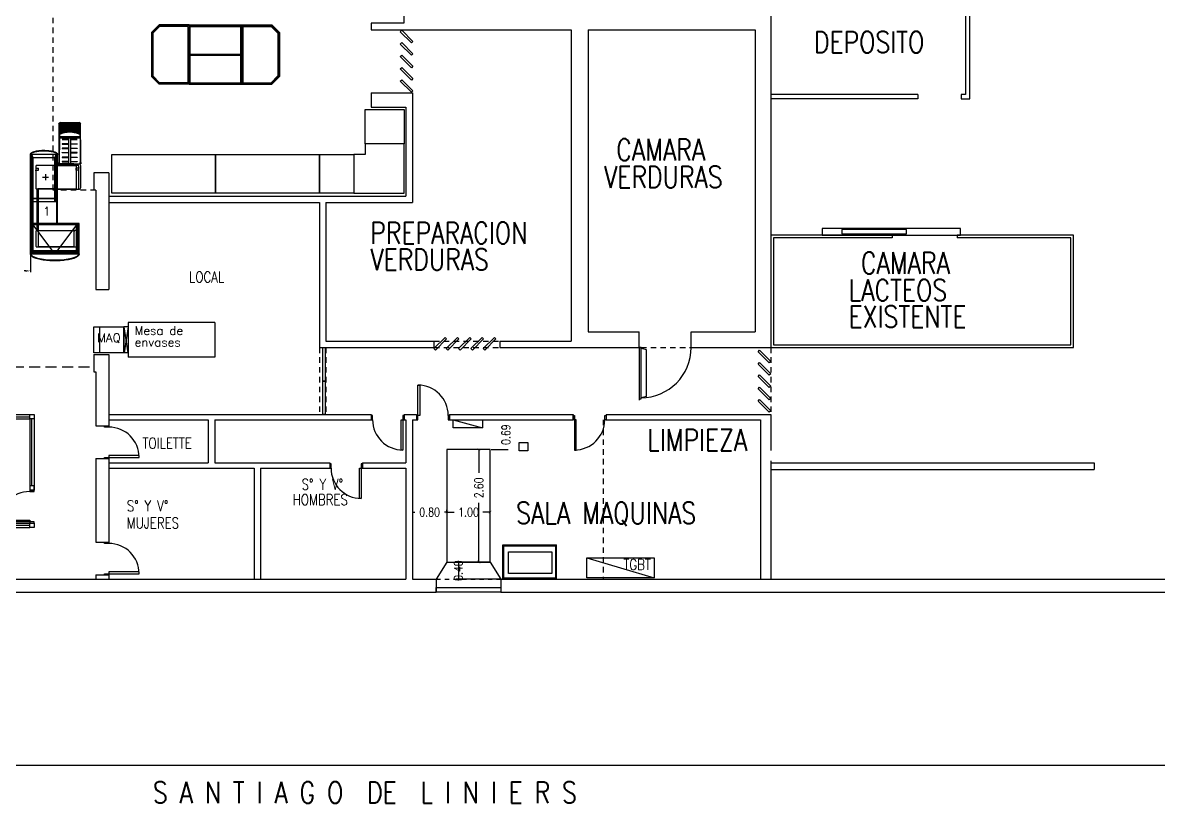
# Model space of a CAD drawing. Header units: millimetres. Extents: x -434 to 213, y 66 to 172.
# Drawn here: x 156.28 to 182.54, y 125.71 to 143.76 of the extents above; entities that cross this region are included whole.
import ezdxf

# ---------------------------------------------------------------- set-up
doc = ezdxf.new("R2010")
doc.units = ezdxf.units.MM
for name, pattern in [('CENTER', [50.8, 31.75, -6.35, 6.35, -6.35]), ('DASHED', [0.75, 0.5, -0.25]), ('HIDDEN', [9.525, 6.35, -3.175]), ('HIDDEN2', [0.1875, 0.125, -0.0625])]:
    doc.linetypes.add(name, pattern=pattern)
doc.layers.add('0_CAMARAS', color=4, linetype='Continuous')
doc.styles.add('ROMANS', font='ROMANS.SHX', dxfattribs={"width": 0.8, "height": 0.2})

# ---------------------------------------------------------------- blocks, each defined once
blk = doc.blocks.new('_ArchTick')
at = {"color": 0, "linetype": 'ByBlock', "const_width": 0.15}
blk.add_lwpolyline([(-0.5, -0.5), (0.5, 0.5)], dxfattribs=at)

msp = doc.modelspace()

# ---------------------------------------------------------------- linework, layer by layer
at = {"color": 8, "linetype": 'HIDDEN', "ltscale": 0.02}
for p, q in [((156.981, 139.89), (156.981, 170.622)), ((157.969, 139.89), (156.981, 139.89)), ((165.789, 136.4), (167.309, 136.4)), ((163.139, 136.25), (163.139, 134.7)), ((163.289, 136.25), (163.289, 134.7)), ((165.789, 136.25), (167.309, 136.25)), ((173.579, 136.25), (173.579, 134.7)), ((169.699, 134.58), (169.699, 130.89)), ((181.059, 133.58), (181.059, 133.58))]:
    msp.add_line(p, q, dxfattribs=at)
at = {"color": 8}
for p, q in [((165.089, 148.15), (165.089, 143.752)), ((173.579, 148.3), (173.579, 136.25)), ((159.43, 143.708), (159.254, 143.531)), ((159.435, 143.698), (159.264, 143.527)), ((159.445, 143.673), (159.289, 143.517)), ((160.124, 143.708), (159.43, 143.708)), ((160.124, 143.698), (159.435, 143.698)), ((160.099, 143.673), (159.445, 143.673)), ((160.099, 143.673), (159.445, 143.673)), ((160.124, 143.708), (159.55, 143.708)), ((160.099, 143.673), (160.099, 142.373)), ((160.124, 143.698), (160.124, 143.708)), ((160.124, 143.708), (161.344, 143.708)), ((160.124, 143.698), (160.124, 143.708)), ((160.124, 143.698), (160.124, 143.098)), ((160.124, 143.698), (161.344, 143.698)), ((160.124, 142.348), (160.124, 143.698)), ((160.149, 143.673), (161.319, 143.673)), ((160.149, 143.035), (160.149, 143.673)), ((161.319, 143.035), (161.319, 143.673)), ((161.344, 143.698), (161.344, 143.708)), ((161.344, 143.708), (161.918, 143.708)), ((161.344, 143.708), (162.037, 143.708)), ((161.344, 143.698), (161.344, 143.708)), ((161.344, 142.348), (161.344, 143.698)), ((161.344, 143.698), (161.344, 143.098)), ((161.344, 143.698), (162.033, 143.698)), ((161.369, 143.673), (162.023, 143.673)), ((161.369, 143.673), (161.369, 142.373)), ((161.369, 143.673), (162.023, 143.673)), ((162.023, 143.673), (162.179, 143.517)), ((162.033, 143.698), (162.204, 143.527)), ((162.037, 143.708), (162.214, 143.531)), ((165.089, 143.752), (164.339, 143.752)), ((164.339, 143.752), (164.339, 143.6)), ((159.254, 143.531), (159.254, 142.514)), ((159.264, 143.527), (159.264, 142.518)), ((159.289, 143.517), (159.289, 142.529)), ((162.179, 143.517), (162.179, 142.529)), ((162.204, 143.527), (162.204, 142.518)), ((162.214, 143.531), (162.214, 142.514)), ((164.339, 143.6), (165.489, 143.6)), ((165.009, 143.55), (165.044, 143.585)), ((165.267, 143.292), (165.009, 143.55)), ((165.044, 143.585), (165.302, 143.327)), ((165.089, 143.6), (165.489, 143.6)), ((165.489, 143.6), (168.959, 143.6)), ((168.959, 143.6), (168.959, 136.4)), ((169.359, 143.6), (169.359, 136.61)), ((169.359, 143.6), (173.219, 143.6)), ((173.219, 143.6), (173.219, 136.61)), ((165.009, 143.265), (165.044, 143.3)), ((165.267, 143.007), (165.009, 143.265)), ((165.044, 143.3), (165.302, 143.041)), ((165.302, 143.327), (165.267, 143.292)), ((160.124, 143.098), (160.124, 142.348)), ((160.149, 143.035), (161.319, 143.035)), ((160.149, 142.373), (160.149, 143.01)), ((160.149, 143.01), (161.319, 143.01)), ((161.319, 142.373), (161.319, 143.01)), ((161.344, 143.098), (161.344, 142.348)), ((165.009, 142.98), (165.044, 143.014)), ((165.267, 142.721), (165.009, 142.98)), ((165.044, 143.014), (165.302, 142.756)), ((165.302, 143.041), (165.267, 143.007)), ((165.009, 142.694), (165.044, 142.729)), ((165.267, 142.436), (165.009, 142.694)), ((165.044, 142.729), (165.302, 142.471)), ((165.302, 142.756), (165.267, 142.721)), ((159.43, 142.338), (159.254, 142.514)), ((159.435, 142.348), (159.264, 142.518)), ((159.445, 142.373), (159.289, 142.529)), ((160.099, 142.373), (159.445, 142.373)), ((160.099, 142.373), (159.445, 142.373)), ((160.149, 142.373), (161.319, 142.373)), ((161.369, 142.373), (162.023, 142.373)), ((161.369, 142.373), (162.023, 142.373)), ((162.023, 142.373), (162.179, 142.529)), ((162.033, 142.348), (162.204, 142.518)), ((162.037, 142.338), (162.214, 142.514)), ((165.009, 142.409), (165.044, 142.443)), ((165.267, 142.151), (165.009, 142.409)), ((165.044, 142.443), (165.302, 142.185)), ((165.302, 142.471), (165.267, 142.436)), ((160.124, 142.338), (159.43, 142.338)), ((160.124, 142.348), (159.435, 142.348)), ((160.124, 142.338), (160.124, 142.348)), ((160.124, 142.348), (161.344, 142.348)), ((160.124, 142.338), (160.124, 142.348)), ((160.124, 142.338), (161.344, 142.338)), ((161.344, 142.338), (161.344, 142.348)), ((161.344, 142.348), (162.033, 142.348)), ((161.344, 142.338), (161.344, 142.348)), ((161.344, 142.338), (162.037, 142.338)), ((164.339, 142.141), (165.289, 142.141)), ((164.339, 142.141), (164.339, 141.811)), ((165.302, 142.185), (165.267, 142.151)), ((165.289, 142.141), (165.289, 139.6)), ((164.198, 140.957), (164.198, 141.753)), ((164.198, 141.753), (165.098, 141.753)), ((164.339, 141.811), (165.139, 141.811)), ((165.098, 141.753), (165.098, 140.957)), ((165.139, 141.811), (165.139, 139.75)), ((157.125, 141.412), (157.109, 141.412)), ((157.114, 141.412), (157.114, 141.051)), ((157.125, 141.412), (157.125, 141.177)), ((157.135, 141.402), (157.135, 141.181)), ((157.143, 141.399), (157.143, 141.185)), ((157.172, 141.387), (157.143, 141.387)), ((157.172, 141.379), (157.143, 141.379)), ((157.172, 141.346), (157.143, 141.346)), ((157.172, 141.338), (157.143, 141.338)), ((157.172, 141.306), (157.143, 141.306)), ((157.15, 141.437), (157.15, 141.453)), ((157.58, 141.448), (157.15, 141.448)), ((157.58, 141.437), (157.15, 141.437)), ((157.57, 141.427), (157.16, 141.427)), ((157.567, 141.419), (157.163, 141.419)), ((157.172, 141.419), (157.172, 141.195)), ((157.18, 141.419), (157.18, 141.198)), ((157.21, 141.387), (157.18, 141.387)), ((157.21, 141.379), (157.18, 141.379)), ((157.21, 141.346), (157.18, 141.346)), ((157.21, 141.338), (157.18, 141.338)), ((157.21, 141.306), (157.18, 141.306)), ((157.21, 141.419), (157.21, 141.207)), ((157.218, 141.419), (157.218, 141.209)), ((157.248, 141.387), (157.218, 141.387)), ((157.248, 141.379), (157.218, 141.379)), ((157.248, 141.346), (157.218, 141.346)), ((157.248, 141.338), (157.218, 141.338)), ((157.248, 141.306), (157.218, 141.306)), ((157.248, 141.419), (157.248, 141.215)), ((157.256, 141.419), (157.256, 141.217)), ((157.286, 141.387), (157.256, 141.387)), ((157.286, 141.379), (157.256, 141.379)), ((157.286, 141.346), (157.256, 141.346)), ((157.286, 141.338), (157.256, 141.338)), ((157.286, 141.306), (157.256, 141.306)), ((157.286, 141.419), (157.286, 141.222)), ((157.294, 141.419), (157.294, 141.223)), ((157.324, 141.387), (157.294, 141.387)), ((157.324, 141.379), (157.294, 141.379)), ((157.324, 141.346), (157.294, 141.346)), ((157.324, 141.338), (157.294, 141.338)), ((157.324, 141.306), (157.294, 141.306)), ((157.324, 141.419), (157.324, 141.226)), ((157.332, 141.419), (157.332, 141.226)), ((157.362, 141.387), (157.332, 141.387)), ((157.362, 141.379), (157.332, 141.379)), ((157.362, 141.346), (157.332, 141.346)), ((157.362, 141.338), (157.332, 141.338)), ((157.362, 141.306), (157.332, 141.306)), ((157.362, 141.419), (157.362, 141.227)), ((157.37, 141.419), (157.37, 141.227)), ((157.4, 141.387), (157.37, 141.387)), ((157.4, 141.379), (157.37, 141.379)), ((157.4, 141.346), (157.37, 141.346)), ((157.4, 141.338), (157.37, 141.338)), ((157.4, 141.306), (157.37, 141.306)), ((157.4, 141.419), (157.4, 141.226)), ((157.408, 141.419), (157.408, 141.226)), ((157.438, 141.387), (157.408, 141.387)), ((157.438, 141.379), (157.408, 141.379)), ((157.438, 141.346), (157.408, 141.346)), ((157.438, 141.338), (157.408, 141.338)), ((157.438, 141.306), (157.408, 141.306)), ((157.438, 141.419), (157.438, 141.223)), ((157.446, 141.419), (157.446, 141.222)), ((157.476, 141.387), (157.446, 141.387)), ((157.476, 141.379), (157.446, 141.379)), ((157.476, 141.346), (157.446, 141.346)), ((157.476, 141.338), (157.446, 141.338)), ((157.476, 141.306), (157.446, 141.306)), ((157.476, 141.419), (157.476, 141.217)), ((157.484, 141.419), (157.484, 141.215)), ((157.514, 141.387), (157.484, 141.387)), ((157.514, 141.379), (157.484, 141.379)), ((157.514, 141.346), (157.484, 141.346)), ((157.514, 141.338), (157.484, 141.338)), ((157.514, 141.306), (157.484, 141.306)), ((157.514, 141.419), (157.514, 141.208)), ((157.522, 141.419), (157.522, 141.206)), ((157.552, 141.387), (157.522, 141.387)), ((157.552, 141.379), (157.522, 141.379)), ((157.552, 141.346), (157.522, 141.346)), ((157.552, 141.338), (157.522, 141.338)), ((157.552, 141.306), (157.522, 141.306)), ((157.552, 141.419), (157.552, 141.197)), ((157.56, 141.419), (157.56, 141.195)), ((157.56, 141.419), (157.56, 141.195)), ((157.56, 141.419), (157.56, 141.195)), ((157.587, 141.387), (157.56, 141.387)), ((157.587, 141.379), (157.56, 141.379)), ((157.587, 141.346), (157.56, 141.346)), ((157.587, 141.338), (157.56, 141.338)), ((157.587, 141.306), (157.56, 141.306)), ((157.58, 141.437), (157.58, 141.453)), ((157.587, 141.185), (157.587, 141.399)), ((157.595, 141.181), (157.595, 141.402)), ((157.605, 141.177), (157.605, 141.412)), ((157.605, 141.412), (157.621, 141.412)), ((157.616, 141.051), (157.616, 141.412)), ((157.114, 141.051), (157.114, 140.531)), ((157.125, 141.101), (157.124, 140.531)), ((157.125, 141.177), (157.125, 141.101)), ((157.125, 141.121), (157.605, 141.121)), ((157.605, 141.121), (157.125, 141.121)), ((157.125, 141.101), (157.605, 141.101)), ((157.125, 141.101), (157.605, 141.101)), ((157.172, 141.298), (157.143, 141.298)), ((157.172, 141.266), (157.143, 141.266)), ((157.172, 141.258), (157.143, 141.258)), ((157.172, 141.226), (157.143, 141.226)), ((157.172, 141.218), (157.143, 141.218)), ((157.145, 141.185), (157.143, 141.185)), ((157.21, 141.298), (157.18, 141.298)), ((157.21, 141.266), (157.18, 141.266)), ((157.21, 141.258), (157.18, 141.258)), ((157.21, 141.226), (157.18, 141.226)), ((157.21, 141.218), (157.18, 141.218)), ((157.248, 141.298), (157.218, 141.298)), ((157.248, 141.266), (157.218, 141.266)), ((157.248, 141.258), (157.218, 141.258)), ((157.248, 141.226), (157.218, 141.226)), ((157.248, 141.218), (157.218, 141.218)), ((157.286, 141.298), (157.256, 141.298)), ((157.286, 141.266), (157.256, 141.266)), ((157.286, 141.258), (157.256, 141.258)), ((157.286, 141.226), (157.256, 141.226)), ((157.324, 141.298), (157.294, 141.298)), ((157.324, 141.266), (157.294, 141.266)), ((157.324, 141.258), (157.294, 141.258)), ((157.324, 141.226), (157.294, 141.226)), ((157.362, 141.298), (157.332, 141.298)), ((157.362, 141.266), (157.332, 141.266)), ((157.362, 141.258), (157.332, 141.258)), ((157.362, 141.226), (157.332, 141.226)), ((157.4, 141.298), (157.37, 141.298)), ((157.4, 141.266), (157.37, 141.266)), ((157.4, 141.258), (157.37, 141.258)), ((157.4, 141.226), (157.37, 141.226)), ((157.438, 141.298), (157.408, 141.298)), ((157.438, 141.266), (157.408, 141.266)), ((157.438, 141.258), (157.408, 141.258)), ((157.438, 141.226), (157.408, 141.226)), ((157.476, 141.298), (157.446, 141.298)), ((157.476, 141.266), (157.446, 141.266)), ((157.476, 141.258), (157.446, 141.258)), ((157.476, 141.226), (157.446, 141.226)), ((157.476, 141.218), (157.471, 141.218)), ((157.514, 141.298), (157.484, 141.298)), ((157.514, 141.266), (157.484, 141.266)), ((157.514, 141.258), (157.484, 141.258)), ((157.514, 141.226), (157.484, 141.226)), ((157.514, 141.218), (157.484, 141.218)), ((157.552, 141.298), (157.522, 141.298)), ((157.552, 141.266), (157.522, 141.266)), ((157.552, 141.258), (157.522, 141.258)), ((157.552, 141.226), (157.522, 141.226)), ((157.552, 141.218), (157.522, 141.218)), ((157.587, 141.298), (157.56, 141.298)), ((157.587, 141.266), (157.56, 141.266)), ((157.587, 141.258), (157.56, 141.258)), ((157.587, 141.226), (157.56, 141.226)), ((157.587, 141.218), (157.56, 141.218)), ((157.587, 141.185), (157.585, 141.185)), ((157.605, 141.101), (157.605, 141.177)), ((157.605, 141.101), (157.605, 140.501)), ((157.616, 141.051), (157.616, 140.531)), ((164.198, 140.957), (164.198, 140.717)), ((165.098, 140.957), (164.198, 140.957)), ((165.098, 140.957), (164.198, 140.957)), ((165.098, 139.817), (165.098, 140.957)), ((156.457, 138.416), (156.457, 140.716)), ((156.469, 138.416), (156.469, 140.716)), ((156.487, 140.716), (156.469, 140.716)), ((156.487, 138.416), (156.487, 140.716)), ((157.051, 140.716), (156.487, 140.716)), ((156.517, 140.636), (156.487, 140.716)), ((156.517, 138.416), (156.517, 140.636)), ((157.021, 140.636), (156.517, 140.636)), ((157.021, 140.636), (157.051, 140.716)), ((157.021, 139.616), (157.021, 140.636)), ((157.051, 139.616), (157.051, 140.716)), ((157.051, 140.716), (157.069, 140.716)), ((157.069, 139.116), (157.069, 140.716)), ((157.081, 139.116), (157.081, 140.716)), ((158.336, 140.717), (160.736, 140.717)), ((158.336, 139.817), (158.336, 140.717)), ((160.736, 140.717), (160.736, 139.817)), ((160.74, 140.717), (163.14, 140.717)), ((160.74, 139.817), (160.74, 140.717)), ((163.14, 140.717), (163.14, 139.817)), ((163.14, 140.717), (163.936, 140.717)), ((163.14, 139.817), (163.14, 140.717)), ((163.936, 140.717), (163.936, 139.817)), ((164.198, 140.717), (163.936, 140.717)), ((163.936, 140.717), (163.936, 139.817)), ((157.125, 140.501), (157.605, 140.501)), ((157.125, 140.501), (157.605, 140.501)), ((157.125, 140.501), (157.605, 140.501)), ((157.125, 140.501), (157.605, 140.501)), ((158.269, 140.29), (157.919, 140.29)), ((157.919, 140.29), (157.919, 139.89)), ((158.269, 140.29), (158.269, 137.59)), ((157.969, 139.89), (157.919, 139.89)), ((157.969, 139.89), (157.969, 137.59)), ((158.269, 139.75), (165.139, 139.75)), ((160.736, 139.817), (158.336, 139.817)), ((163.14, 139.817), (160.74, 139.817)), ((163.936, 139.817), (163.14, 139.817)), ((163.936, 139.817), (165.098, 139.817)), ((157.021, 139.696), (156.517, 139.696)), ((157.021, 139.686), (156.517, 139.686)), ((157.051, 139.616), (156.517, 139.616)), ((157.066, 139.616), (157.084, 139.616)), ((158.269, 139.6), (163.139, 139.6)), ((163.139, 139.6), (163.139, 136.25)), ((163.289, 139.6), (165.289, 139.6)), ((163.289, 139.6), (163.289, 136.4)), ((157.581, 139.116), (156.469, 139.116)), ((157.521, 139.084), (156.517, 139.084)), ((157.019, 138.416), (156.517, 139.084)), ((157.521, 139.084), (157.019, 138.416)), ((157.521, 138.416), (157.521, 139.116)), ((157.551, 138.416), (157.551, 139.116)), ((157.569, 138.416), (157.569, 139.116)), ((157.581, 138.416), (157.581, 139.116)), ((177.966, 139), (174.766, 139)), ((174.766, 139), (174.766, 138.85)), ((176.719, 138.979), (175.219, 138.979)), ((175.219, 138.979), (175.219, 138.879)), ((176.719, 138.879), (176.719, 138.979)), ((177.966, 138.85), (177.966, 139)), ((176.387, 138.85), (173.579, 138.85)), ((173.579, 138.85), (173.579, 136.25)), ((176.387, 138.79), (173.639, 138.79)), ((173.639, 138.79), (173.639, 136.31)), ((174.766, 138.85), (177.966, 138.85)), ((175.219, 138.879), (176.719, 138.879)), ((176.387, 138.85), (176.387, 138.79)), ((177.887, 138.85), (177.887, 138.79)), ((180.579, 138.85), (177.887, 138.85)), ((180.519, 138.79), (177.887, 138.79)), ((180.519, 136.31), (180.519, 138.79)), ((180.579, 136.25), (180.579, 138.85)), ((156.469, 138.416), (157.569, 138.416)), ((156.517, 138.491), (157.521, 138.491)), ((156.517, 138.46), (157.521, 138.46)), ((156.517, 138.436), (157.521, 138.436)), ((156.517, 138.421), (157.521, 138.421)), ((156.457, 138.385), (156.457, 137.991)), ((156.337, 138.021), (156.312, 138.021)), ((157.969, 137.59), (158.269, 137.59)), ((157.919, 136.726), (158.619, 136.726)), ((157.919, 136.126), (157.919, 136.726)), ((158.056, 136.726), (158.056, 136.126)), ((158.619, 136.126), (158.619, 136.726)), ((158.619, 136.726), (158.619, 136.126)), ((158.719, 136.726), (158.619, 136.726)), ((158.719, 136.726), (158.623, 136.126)), ((158.719, 136.126), (158.623, 136.726)), ((160.719, 136.826), (158.719, 136.826)), ((158.719, 136.826), (158.719, 136.026)), ((160.719, 136.826), (160.719, 136.026)), ((169.359, 136.61), (170.539, 136.61)), ((170.539, 136.25), (170.539, 136.61)), ((171.739, 136.61), (173.219, 136.61)), ((171.739, 136.25), (171.739, 136.61)), ((163.289, 136.4), (165.789, 136.4)), ((165.787, 136.226), (166.046, 136.485)), ((165.789, 136.4), (165.789, 136.25)), ((166.08, 136.45), (165.822, 136.192)), ((166.046, 136.485), (166.08, 136.45)), ((166.073, 136.226), (166.331, 136.485)), ((166.366, 136.45), (166.107, 136.192)), ((166.331, 136.485), (166.366, 136.45)), ((166.358, 136.226), (166.616, 136.485)), ((166.651, 136.45), (166.393, 136.192)), ((166.616, 136.485), (166.651, 136.45)), ((166.644, 136.226), (166.902, 136.485)), ((166.936, 136.45), (166.678, 136.192)), ((166.902, 136.485), (166.936, 136.45)), ((166.929, 136.226), (167.187, 136.485)), ((167.222, 136.45), (166.964, 136.192)), ((167.187, 136.485), (167.222, 136.45)), ((167.309, 136.4), (168.959, 136.4)), ((167.309, 136.4), (167.309, 136.25)), ((173.639, 136.31), (180.519, 136.31)), ((158.619, 136.126), (157.919, 136.126)), ((157.919, 136.09), (158.269, 136.09)), ((157.919, 136.09), (157.919, 135.69)), ((158.269, 136.09), (158.269, 134.41)), ((158.719, 136.126), (158.619, 136.126)), ((163.139, 136.25), (165.789, 136.25)), ((163.217, 136.25), (163.27, 136.25)), ((163.217, 135.475), (163.217, 136.25)), ((163.27, 136.25), (163.27, 135.475)), ((165.822, 136.192), (165.787, 136.226)), ((166.107, 136.192), (166.073, 136.226)), ((166.393, 136.192), (166.358, 136.226)), ((166.678, 136.192), (166.644, 136.226)), ((166.964, 136.192), (166.929, 136.226)), ((167.309, 136.25), (169.359, 136.25)), ((169.359, 136.25), (170.578, 136.25)), ((170.539, 136.19), (170.539, 135.029)), ((170.707, 136.198), (170.578, 136.224)), ((170.707, 135.114), (170.707, 136.198)), ((171.739, 136.25), (173.579, 136.25)), ((173.284, 136.152), (173.319, 136.187)), ((173.542, 135.894), (173.284, 136.152)), ((173.319, 136.187), (173.577, 135.928)), ((173.579, 136.25), (180.579, 136.25)), ((160.719, 136.026), (158.719, 136.026)), ((173.284, 135.866), (173.319, 135.901)), ((173.542, 135.608), (173.284, 135.866)), ((173.319, 135.901), (173.577, 135.643)), ((173.577, 135.928), (173.542, 135.894)), ((157.919, 135.69), (157.969, 135.69)), ((157.969, 135.69), (157.969, 134.44)), ((173.284, 135.581), (173.319, 135.616)), ((173.542, 135.323), (173.284, 135.581)), ((173.319, 135.616), (173.577, 135.357)), ((173.577, 135.643), (173.542, 135.608)), ((163.27, 135.475), (163.217, 135.475)), ((163.217, 135.475), (163.27, 135.475)), ((163.217, 134.7), (163.217, 135.475)), ((163.27, 135.475), (163.27, 134.7)), ((173.284, 135.296), (173.319, 135.33)), ((173.542, 135.037), (173.284, 135.296)), ((173.319, 135.33), (173.577, 135.072)), ((173.577, 135.357), (173.542, 135.323)), ((170.707, 135.114), (170.578, 135.088)), ((173.284, 135.01), (173.319, 135.045)), ((173.542, 134.752), (173.284, 135.01)), ((173.319, 135.045), (173.577, 134.787)), ((173.577, 135.072), (173.542, 135.037)), ((173.577, 134.787), (173.542, 134.752)), ((153.639, 134.7), (156.439, 134.7)), ((153.639, 134.6), (156.439, 134.6)), ((155.086, 134.65), (156.439, 134.65)), ((156.439, 134.7), (156.539, 134.7)), ((156.439, 134.6), (156.439, 134.7)), ((156.539, 134.6), (156.439, 134.6)), ((156.439, 134.6), (156.439, 132.95)), ((156.489, 133.05), (156.489, 134.6)), ((156.539, 134.7), (156.539, 134.02)), ((156.539, 134.7), (156.539, 134.6)), ((156.539, 134.6), (156.539, 132.95)), ((158.269, 134.7), (164.339, 134.7)), ((158.269, 134.58), (160.569, 134.58)), ((160.569, 134.58), (160.569, 133.58)), ((160.719, 134.58), (160.719, 133.58)), ((160.719, 134.58), (164.339, 134.58)), ((163.27, 134.7), (163.217, 134.7)), ((164.339, 134.7), (164.339, 134.58)), ((165.099, 134.7), (165.099, 134.58)), ((165.099, 134.7), (165.389, 134.7)), ((165.099, 134.58), (165.139, 134.58)), ((165.139, 134.58), (165.139, 133.58)), ((165.289, 134.58), (165.289, 130.89)), ((165.289, 134.58), (165.389, 134.58)), ((165.389, 134.7), (165.389, 134.58)), ((166.149, 134.7), (169.01, 134.7)), ((166.149, 134.7), (166.149, 134.58)), ((166.149, 134.58), (169.01, 134.58)), ((166.233, 134.58), (166.912, 134.58)), ((166.233, 134.396), (166.233, 134.58)), ((166.233, 134.58), (166.912, 134.396)), ((166.912, 134.58), (166.912, 134.396)), ((169.01, 134.7), (169.01, 134.58)), ((169.77, 134.7), (173.579, 134.7)), ((169.77, 134.7), (169.77, 134.58)), ((169.77, 134.7), (169.77, 134.58)), ((169.77, 134.58), (173.339, 134.58)), ((173.339, 134.58), (173.339, 130.89)), ((173.579, 134.7), (173.579, 133.87)), ((157.969, 134.44), (158.269, 134.44)), ((166.912, 134.396), (166.233, 134.396)), ((167.763, 134.057), (167.963, 134.057)), ((167.763, 133.857), (167.763, 134.057)), ((167.963, 134.057), (167.963, 133.857)), ((158.269, 133.75), (158.269, 131.72)), ((167.089, 133.89), (166.089, 133.89)), ((166.089, 133.89), (166.089, 131.29)), ((167.089, 131.29), (167.089, 133.89)), ((167.963, 133.857), (167.763, 133.857)), ((157.969, 133.68), (157.969, 131.75)), ((157.969, 133.68), (158.269, 133.68)), ((158.269, 133.58), (160.569, 133.58)), ((158.269, 133.46), (161.629, 133.46)), ((160.719, 133.58), (163.379, 133.58)), ((161.629, 133.46), (161.629, 130.89)), ((161.779, 133.46), (163.379, 133.46)), ((161.779, 133.46), (161.779, 130.89)), ((163.379, 133.58), (163.379, 133.46)), ((164.139, 133.58), (165.139, 133.58)), ((164.139, 133.58), (164.139, 133.46)), ((164.139, 133.46), (165.139, 133.46)), ((165.139, 133.46), (165.139, 130.89)), ((173.579, 133.63), (173.579, 130.89)), ((173.579, 133.58), (181.059, 133.58)), ((173.579, 133.43), (181.059, 133.43)), ((181.059, 133.58), (181.059, 133.43)), ((181.059, 133.58), (181.059, 133.43)), ((156.439, 133.05), (156.439, 132.95)), ((156.539, 133.05), (156.439, 133.05)), ((156.439, 132.95), (156.539, 132.95)), ((156.539, 132.95), (156.539, 133.05)), ((153.639, 132.19), (156.439, 132.19)), ((155.086, 132.14), (156.439, 132.14)), ((156.439, 132.19), (156.539, 132.19)), ((156.439, 132.09), (156.439, 132.19)), ((156.539, 132.19), (156.539, 132.09)), ((153.639, 132.09), (156.439, 132.09)), ((156.539, 132.09), (156.439, 132.09)), ((157.969, 131.75), (158.269, 131.75)), ((167.385, 130.907), (167.385, 131.687)), ((167.385, 131.687), (168.627, 131.687)), ((167.405, 130.927), (167.405, 131.667)), ((167.405, 131.667), (168.607, 131.667)), ((168.607, 130.927), (168.607, 131.667)), ((168.627, 130.907), (168.627, 131.687)), ((167.516, 131.522), (168.516, 131.522)), ((167.516, 131.022), (167.516, 131.522)), ((168.516, 131.522), (168.516, 131.022)), ((169.321, 131.39), (170.879, 131.39)), ((169.321, 130.922), (169.321, 131.39)), ((169.321, 131.39), (170.879, 130.922)), ((170.879, 131.39), (170.879, 130.922)), ((158.269, 131.06), (158.269, 130.89)), ((166.089, 131.29), (165.839, 130.89)), ((166.089, 131.29), (167.089, 131.29)), ((167.089, 131.29), (167.339, 130.89)), ((152.489, 130.89), (165.139, 130.89)), ((157.969, 130.99), (157.969, 130.89)), ((157.969, 130.99), (158.269, 130.99)), ((165.289, 130.89), (165.839, 130.89)), ((165.839, 130.89), (165.839, 130.59)), ((167.339, 130.89), (186.232, 130.89)), ((167.339, 130.89), (167.339, 130.59)), ((167.385, 130.907), (168.627, 130.907)), ((167.405, 130.927), (168.607, 130.927)), ((168.516, 131.022), (167.516, 131.022)), ((170.879, 130.922), (169.321, 130.922)), ((152.339, 130.59), (165.839, 130.59)), ((165.839, 130.59), (165.839, 130.7)), ((165.839, 130.7), (167.339, 130.7)), ((167.339, 130.59), (165.839, 130.59)), ((167.339, 130.7), (167.339, 130.59)), ((167.339, 130.59), (186.356, 130.59)), ((142.662, 126.59), (187.635, 126.59))]:
    msp.add_line(p, q, dxfattribs=at)
at = {"color": 8, "linetype": 'DASHED', "ltscale": 5}
for p, q in [((156.582, 140.416), (156.582, 140.401)), ((156.582, 140.401), (156.641, 140.401)), ((156.582, 140.336), (156.582, 140.351)), ((156.582, 140.351), (156.641, 140.351)), ((156.641, 140.351), (156.641, 140.401)), ((157.019, 139.936), (157.019, 140.327)), ((157.019, 140.327), (157.051, 140.327)), ((157.517, 140.351), (157.517, 140.401)), ((157.576, 140.401), (157.517, 140.401)), ((157.576, 140.351), (157.517, 140.351)), ((157.576, 140.416), (157.576, 140.401)), ((157.576, 140.336), (157.576, 140.351))]:
    msp.add_line(p, q, dxfattribs=at)
at = {"color": 8, "linetype": 'CENTER'}
for p, q in [((156.806, 140.257), (156.806, 140.12)), ((156.737, 140.188), (156.874, 140.188))]:
    msp.add_line(p, q, dxfattribs=at)
at = {"color": 8, "linetype": 'Continuous'}
msp.add_line((157.459, 140.501), (157.125, 140.501), dxfattribs=at)
at = {"color": 8, "linetype": 'HIDDEN2'}
msp.add_line((170.578, 136.25), (171.739, 136.25), dxfattribs=at)
at = {"color": 8, "linetype": 'HIDDEN', "ltscale": 0.04}
msp.add_line((145.759, 135.8), (157.919, 135.8), dxfattribs=at)
at = {"color": 8, "linetype": 'ByBlock'}
for p, q in [((167.109, 134.58), (167.504, 134.58)), ((167.454, 134.58), (167.454, 134.575)), ((167.069, 133.89), (166.778, 133.89)), ((166.828, 133.89), (166.828, 133.349)), ((167.109, 133.89), (167.504, 133.89)), ((167.454, 133.89), (167.454, 133.895)), ((165.289, 132.715), (165.289, 132.394)), ((166.828, 131.29), (166.828, 132.661)), ((165.289, 132.444), (165.345, 132.444)), ((166.089, 132.444), (166.033, 132.444)), ((166.089, 132.57), (166.089, 132.394)), ((166.089, 132.464), (166.089, 132.494)), ((166.089, 132.444), (166.257, 132.444)), ((167.089, 132.444), (166.921, 132.444)), ((167.089, 132.464), (167.089, 132.494)), ((166.808, 131.29), (166.303, 131.29)), ((166.353, 131.29), (166.353, 130.89)), ((167.069, 131.29), (166.778, 131.29)), ((167.319, 130.89), (166.303, 130.89))]:
    msp.add_line(p, q, dxfattribs=at)
at = {"color": 8, "linetype": 'HIDDEN', "ltscale": 0.01}
msp.add_line((165.839, 130.89), (167.339, 130.89), dxfattribs=at)
at = {"color": 8}
for points in [[(157.339, 141.063), (157.339, 141.057), (157.189, 141.057), (157.189, 141.063)], [(157.391, 140.501), (157.391, 141.101), (157.339, 141.101), (157.339, 140.501)], [(157.391, 141.063), (157.391, 141.057), (157.541, 141.057), (157.541, 141.063)], [(157.339, 140.951), (157.339, 140.957), (157.189, 140.957), (157.189, 140.951)], [(157.339, 140.851), (157.339, 140.857), (157.189, 140.857), (157.189, 140.851)], [(157.391, 140.951), (157.391, 140.957), (157.541, 140.957), (157.541, 140.951)], [(157.391, 140.851), (157.391, 140.857), (157.541, 140.857), (157.541, 140.851)], [(157.109, 140.501), (157.125, 140.501), (157.125, 140.531), (157.109, 140.531)], [(157.339, 140.757), (157.339, 140.751), (157.189, 140.751), (157.189, 140.757)], [(157.339, 140.645), (157.339, 140.651), (157.189, 140.651), (157.189, 140.645)], [(157.339, 140.545), (157.339, 140.551), (157.189, 140.551), (157.189, 140.545)], [(157.339, 140.545), (157.339, 140.551), (157.189, 140.551), (157.189, 140.545)], [(157.391, 140.757), (157.391, 140.751), (157.541, 140.751), (157.541, 140.757)], [(157.391, 140.645), (157.391, 140.651), (157.541, 140.651), (157.541, 140.645)], [(157.391, 140.545), (157.391, 140.551), (157.541, 140.551), (157.541, 140.545)], [(157.391, 140.545), (157.391, 140.551), (157.541, 140.551), (157.541, 140.545)], [(157.621, 140.501), (157.605, 140.501), (157.605, 140.531), (157.621, 140.531)], [(170.578, 136.25), (170.539, 136.25), (170.539, 135.062), (170.578, 135.062)], [(165.419, 134.68), (165.419, 135.38), (165.459, 135.38), (165.459, 134.68)], [(164.339, 134.68), (164.339, 134.58), (164.369, 134.58), (164.369, 134.68)], [(165.069, 134.58), (165.069, 133.88), (165.029, 133.88), (165.029, 134.58)], [(165.069, 134.68), (165.069, 134.58), (165.099, 134.58), (165.099, 134.68)], [(165.419, 134.58), (165.419, 134.68), (165.389, 134.68), (165.389, 134.58)], [(166.149, 134.58), (166.149, 134.68), (166.119, 134.68), (166.119, 134.58)], [(169.04, 134.68), (169.04, 134.58), (169.01, 134.58), (169.01, 134.68)], [(169.04, 134.58), (169.04, 133.88), (169.08, 133.88), (169.08, 134.58)], [(169.77, 134.68), (169.77, 134.58), (169.74, 134.58), (169.74, 134.68)], [(158.169, 134.44), (158.269, 134.44), (158.269, 134.41), (158.169, 134.41)], [(158.169, 133.71), (158.269, 133.71), (158.269, 133.68), (158.169, 133.68)], [(158.269, 133.71), (158.969, 133.71), (158.969, 133.75), (158.269, 133.75)], [(163.379, 133.56), (163.379, 133.46), (163.409, 133.46), (163.409, 133.56)], [(164.109, 133.46), (164.109, 132.76), (164.069, 132.76), (164.069, 133.46)], [(164.109, 133.56), (164.109, 133.46), (164.139, 133.46), (164.139, 133.56)], [(156.539, 132.95), (156.439, 132.95), (156.439, 132.92), (156.539, 132.92)], [(156.439, 132.22), (155.739, 132.22), (155.739, 132.26), (156.439, 132.26)], [(156.539, 132.22), (156.439, 132.22), (156.439, 132.19), (156.539, 132.19)], [(158.169, 131.75), (158.269, 131.75), (158.269, 131.72), (158.169, 131.72)], [(158.269, 131.02), (158.969, 131.02), (158.969, 131.06), (158.269, 131.06)], [(158.169, 131.02), (158.269, 131.02), (158.269, 130.99), (158.169, 130.99)]]:
    msp.add_lwpolyline(points, close=True, dxfattribs=at)
at = {"color": 8, "linetype": 'DASHED', "ltscale": 5}
for points in [[(157.576, 139.936), (157.576, 140.436, 0.414214), (157.551, 140.461), (156.607, 140.461, 0.414214), (156.582, 140.436), (156.582, 139.936, 0.414214), (156.607, 139.911), (156.642, 139.911), (156.642, 139.936)], [(156.642, 138.932), (156.642, 138.957), (156.607, 138.957, 0.414214), (156.582, 138.932), (156.582, 138.602, 0.414214), (156.607, 138.577), (157.499, 138.577, 0.414214), (157.524, 138.602), (157.524, 138.932, 0.414214), (157.499, 138.957), (157.464, 138.957), (157.464, 138.932)]]:
    msp.add_lwpolyline(points, format="xyb", dxfattribs=at)
for points in [[(157.019, 139.936), (157.019, 139.911), (157.051, 139.911), (157.051, 140.436), (157.019, 140.436), (157.019, 140.411)], [(157.516, 139.936), (157.516, 139.911), (157.551, 139.911)]]:
    msp.add_lwpolyline(points, dxfattribs=at)
for points in [[(157.516, 139.911), (157.051, 139.911), (157.051, 140.459), (157.516, 140.459)], [(156.642, 138.957), (156.642, 139.911), (156.607, 139.911), (156.607, 138.957)], [(156.645, 139.911), (156.645, 139.924), (157.018, 139.924), (157.018, 139.911)], [(156.642, 138.58), (156.642, 138.957), (157.462, 138.957), (157.462, 138.58)]]:
    msp.add_lwpolyline(points, close=True, dxfattribs=at)
at = {"color": 8}
msp.add_lwpolyline([(157.571, 139.901), (157.081, 139.901), (157.081, 140.501), (157.571, 140.501, -0.414214), (157.611, 140.461), (157.611, 139.941, -0.414214)], format="xyb", close=True, dxfattribs=at)
at = {"color": 8, "linetype": 'DASHED', "ltscale": 5}
msp.add_circle((157.018, 139.907), 0.0035, dxfattribs=at)
at = {"color": 8}
for centre, radius, start, end in [((157.15, 141.412), 0.041, 90, 180), ((157.15, 141.412), 0.025, 90, 180), ((157.16, 141.402), 0.025, 90, 180), ((157.163, 141.399), 0.02, 90, 180), ((157.567, 141.399), 0.02, 0, 90), ((157.57, 141.402), 0.025, 0, 90), ((157.58, 141.412), 0.041, 0, 90), ((157.58, 141.412), 0.025, 0, 90), ((157.365, 140.626), 0.601, 66.4634, 113.5366), ((170.578, 136.25), 1.161, 270, 0), ((165.419, 134.68), 0.7, 0, 90), ((165.069, 134.58), 0.7, 180, 270), ((169.04, 134.58), 0.7, 270, 0), ((158.269, 133.71), 0.7, 0, 90), ((164.109, 133.46), 0.7, 180, 270), ((156.439, 132.22), 0.7, 90, 180), ((158.269, 131.02), 0.7, 0, 90)]:
    msp.add_arc(centre, radius, start, end, dxfattribs=at)
at = {"color": 8, "linetype": 'DASHED', "ltscale": 5}
msp.add_arc((157.553, 139.934), 0.0235, 266.1468, 3.8532, dxfattribs=at)
at = {"color": 8, "extrusion": (0, 0, -1)}
for centre, major_axis, ratio in [((156.769, 140.716), (0.3, 0), 0.276667), ((157.019, 138.416), (-0.55, 0), 0.272727)]:
    msp.add_ellipse(centre, major_axis=major_axis, ratio=ratio, start_param=3.141593, end_param=6.283185, dxfattribs=at)
at = {"color": 8}
for points, knots in [([(156.457, 140.716), (156.457, 140.718), (156.458, 140.721), (156.459, 140.726), (156.46, 140.728), (156.462, 140.733), (156.463, 140.735), (156.466, 140.74), (156.468, 140.742), (156.471, 140.746), (156.474, 140.748), (156.479, 140.753), (156.484, 140.756), (156.493, 140.762), (156.498, 140.765), (156.509, 140.77), (156.514, 140.772), (156.527, 140.777), (156.533, 140.78), (156.551, 140.785), (156.563, 140.788), (156.589, 140.794), (156.602, 140.797), (156.63, 140.801), (156.645, 140.803), (156.675, 140.806), (156.691, 140.808), (156.722, 140.81), (156.739, 140.81), (156.777, 140.811), (156.799, 140.81), (156.843, 140.808), (156.864, 140.807), (156.902, 140.802), (156.918, 140.8), (156.949, 140.794), (156.964, 140.791), (156.988, 140.785), (156.999, 140.782), (157.018, 140.775), (157.027, 140.771), (157.041, 140.764), (157.047, 140.761), (157.057, 140.755), (157.061, 140.752), (157.068, 140.745), (157.07, 140.743), (157.074, 140.738), (157.076, 140.735), (157.079, 140.729), (157.079, 140.727), (157.081, 140.722), (157.081, 140.72), (157.081, 140.717), (157.081, 140.716), (157.081, 140.716)], [0, 0, 0, 0, 0.062074, 0.062074, 0.124147, 0.124147, 0.186221, 0.186221, 0.248295, 0.248295, 0.310369, 0.310369, 0.413242, 0.413242, 0.516116, 0.516116, 0.618989, 0.618989, 0.721863, 0.721863, 0.882096, 0.882096, 1.042328, 1.042328, 1.202561, 1.202561, 1.362794, 1.362794, 1.523026, 1.523026, 1.742277, 1.742277, 1.961528, 1.961528, 2.141779, 2.141779, 2.32203, 2.32203, 2.473499, 2.473499, 2.624968, 2.624968, 2.73885, 2.73885, 2.852732, 2.852732, 2.930777, 2.930777, 3.008822, 3.008822, 3.068733, 3.068733, 3.128645, 3.128645, 3.141593, 3.141593, 3.141593, 3.141593]), ([(157.581, 138.416), (157.581, 138.412), (157.581, 138.408), (157.579, 138.4), (157.578, 138.396), (157.574, 138.389), (157.572, 138.385), (157.568, 138.378), (157.565, 138.375), (157.559, 138.368), (157.556, 138.365), (157.546, 138.356), (157.539, 138.351), (157.523, 138.341), (157.514, 138.336), (157.495, 138.327), (157.485, 138.322), (157.463, 138.314), (157.451, 138.31), (157.426, 138.302), (157.412, 138.298), (157.378, 138.289), (157.357, 138.285), (157.312, 138.276), (157.288, 138.272), (157.239, 138.266), (157.213, 138.263), (157.161, 138.258), (157.135, 138.257), (157.081, 138.254), (157.053, 138.254), (156.999, 138.253), (156.971, 138.254), (156.917, 138.256), (156.89, 138.257), (156.838, 138.262), (156.812, 138.264), (156.762, 138.271), (156.738, 138.274), (156.693, 138.282), (156.671, 138.287), (156.63, 138.297), (156.61, 138.302), (156.575, 138.314), (156.559, 138.32), (156.533, 138.332), (156.522, 138.337), (156.504, 138.348), (156.495, 138.354), (156.483, 138.365), (156.479, 138.369), (156.471, 138.378), (156.467, 138.383), (156.463, 138.391), (156.461, 138.395), (156.459, 138.403), (156.458, 138.406), (156.457, 138.412), (156.457, 138.414), (156.457, 138.416)], [3.141593, 3.141593, 3.141593, 3.141593, 3.202448, 3.202448, 3.263303, 3.263303, 3.324159, 3.324159, 3.385014, 3.385014, 3.445869, 3.445869, 3.548594, 3.548594, 3.651319, 3.651319, 3.754044, 3.754044, 3.856769, 3.856769, 3.959494, 3.959494, 4.107655, 4.107655, 4.255815, 4.255815, 4.403976, 4.403976, 4.552137, 4.552137, 4.700298, 4.700298, 4.848458, 4.848458, 4.996619, 4.996619, 5.14478, 5.14478, 5.292941, 5.292941, 5.441102, 5.441102, 5.589262, 5.589262, 5.737423, 5.737423, 5.854094, 5.854094, 5.970764, 5.970764, 6.053471, 6.053471, 6.136178, 6.136178, 6.196137, 6.196137, 6.256095, 6.256095, 6.283185, 6.283185, 6.283185, 6.283185])]:
    msp.add_open_spline(points, degree=3, knots=knots, dxfattribs=at)
msp.add_solid([(156.337, 138.041), (156.337, 138.001), (156.457, 138.021)], dxfattribs=at)
at = {"layer": '0_CAMARAS', "color": 9, "linetype": 'ByBlock'}
for p, q in [((176.979, 142.1), (173.579, 142.1)), ((176.979, 142.1), (176.979, 142)), ((176.979, 142), (173.579, 142))]:
    msp.add_line(p, q, dxfattribs=at)
msp.add_lwpolyline([(178.179, 142), (178.179, 144.7), (173.579, 144.7), (173.579, 144.6), (178.079, 144.6), (178.079, 142.1), (177.979, 142.1), (177.979, 142)], close=True, dxfattribs=at)

# ---------------------------------------------------------------- block references
at = {"color": 8, "linetype": 'ByBlock', "xscale": 0.06, "yscale": 0.06, "zscale": 0.06}
for p, rotation in [((166.828, 133.89), 90), ((166.089, 132.444), 180), ((166.828, 131.29), 270)]:
    msp.add_blockref('_ArchTick', p, dxfattribs=dict(at, rotation=rotation))
msp.add_blockref('_ArchTick', (167.089, 132.444), dxfattribs=at)

# ---------------------------------------------------------------- texts
at = {"color": 8, "style": 'ROMANS', "width": 0.8}
for s, height, p in [('DEPOSITO', 0.5, (174.576, 143.061)), ('CAMARA', 0.5, (170.005, 140.572)), ('VERDURAS', 0.5, (169.721, 139.944)), ('PREPARACION', 0.5, (164.316, 138.651)), ('VERDURAS', 0.5, (164.316, 138.035)), ('CAMARA', 0.5, (175.663, 137.954)), ('LOCAL', 0.25, (160.125, 137.756)), ('LACTEOS', 0.5, (175.379, 137.326)), ('EXISTENTE', 0.5, (175.379, 136.712)), ('LIMPIEZA', 0.5, (170.719, 133.864)), ('TOILETTE', 0.25, (159.049, 133.913)), ('S° Y V°', 0.25, (162.728, 132.96)), ('S° Y V°', 0.25, (158.686, 132.463)), ('HOMBRES', 0.25, (162.522, 132.606)), ('SALA MAQUINAS', 0.5, (167.689, 132.171)), ('MUJERES', 0.25, (158.686, 132.068)), ('TGBT', 0.25, (170.171, 131.107)), ('S A N T I A G O  DE  L I N I E R S ', 0.5, (159.287, 125.71))]:
    msp.add_text(s, height=height, dxfattribs=at).set_placement(p)
at = {"color": 8, "style": 'ROMANS'}
msp.add_text('1', height=0.2, dxfattribs=at).set_placement((156.749, 139.301))
for s, p in [('MAQ', (157.996, 136.374)), ('Mesa de', (158.865, 136.541)), ('envases', (158.865, 136.271))]:
    msp.add_text(s, height=0.2, rotation=359.9996, dxfattribs=at).set_placement(p)
at = {"color": 8, "linetype": 'ByBlock', "char_height": 0.2, "attachment_point": 5, "rotation": 90, "style": 'ROMANS'}
for s, insert in [('\\A1;0.69', (167.454, 134.235)), ('\\A1;2.60', (166.828, 133.005)), ('\\A1;0.40', (166.353, 131.09))]:
    msp.add_mtext(s, dxfattribs=dict(at, insert=insert))
at = {"color": 8, "linetype": 'ByBlock', "char_height": 0.2, "attachment_point": 5, "style": 'ROMANS'}
for s, insert in [('\\A1;0.80', (165.689, 132.444)), ('\\A1;1.00', (166.589, 132.444))]:
    msp.add_mtext(s, dxfattribs=dict(at, insert=insert))

doc.saveas('drawing.dxf')
